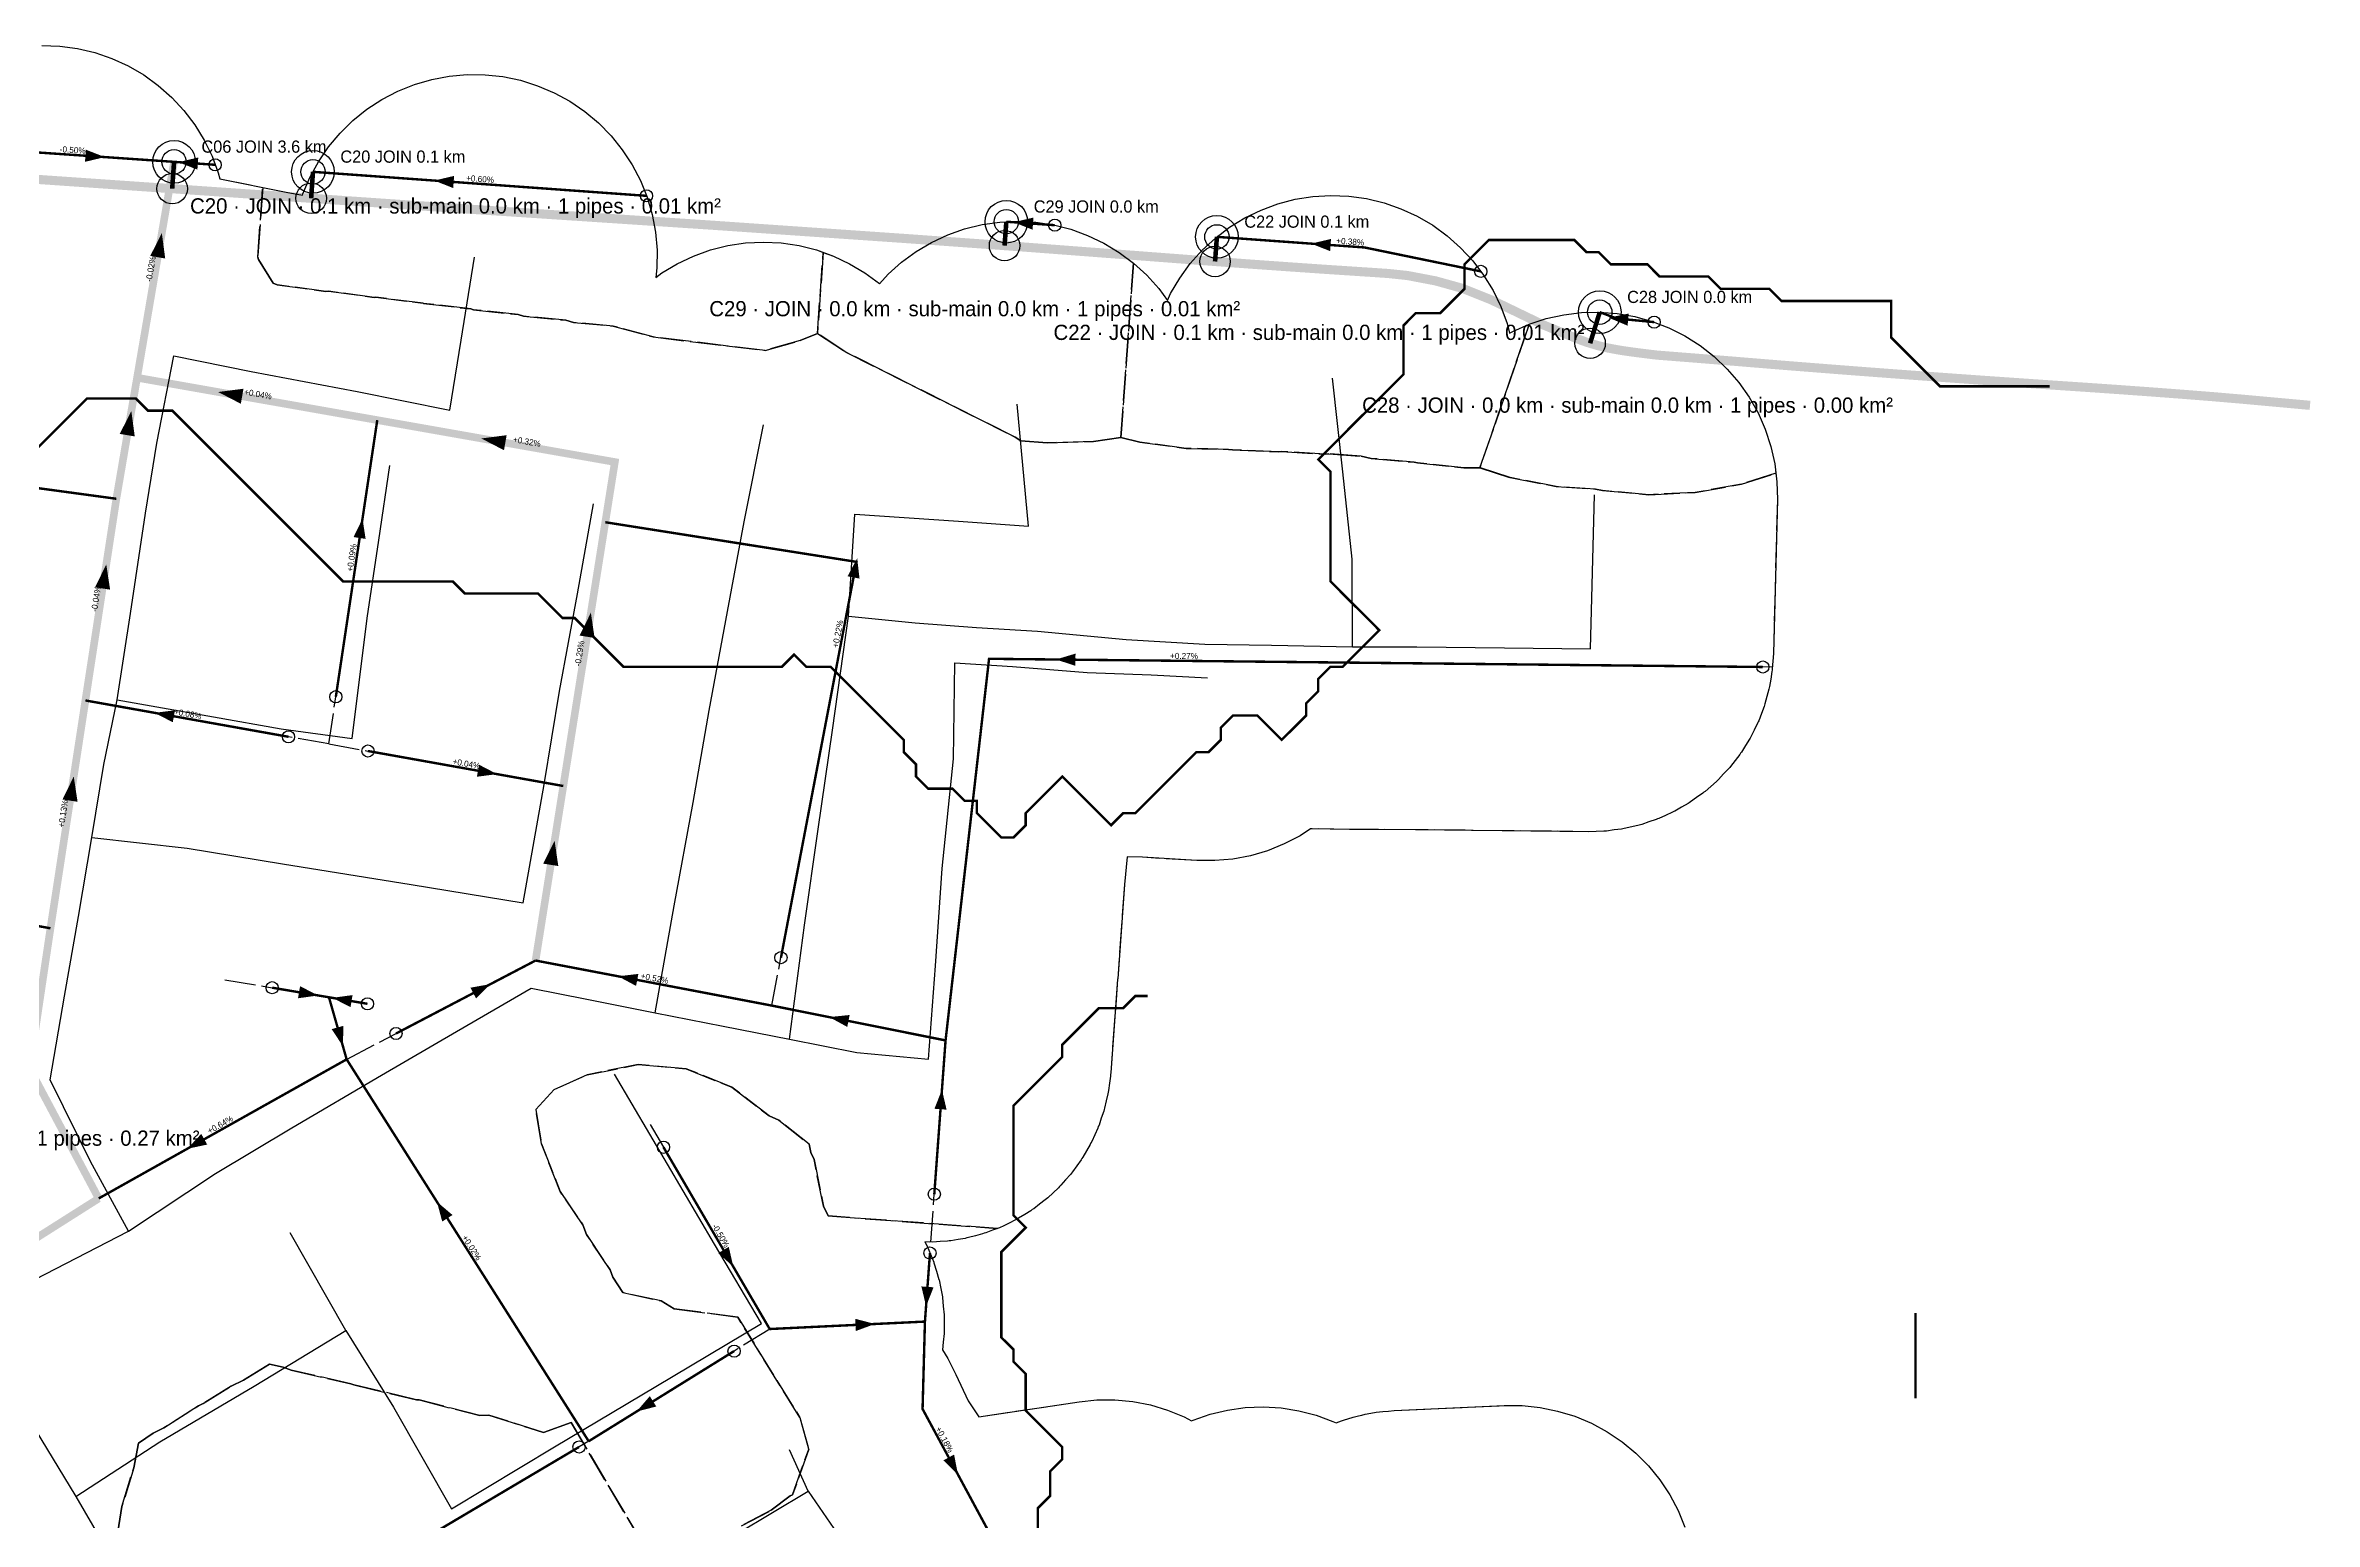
# Model space of a CAD drawing. Header units: metres. Extents: x 440276 to 476894, y 2561381 to 2578972.
# Drawn here: x 446341 to 447086, y 2567157 to 2567641 of the extents above; entities that cross this region are included whole.
import ezdxf
from ezdxf.enums import TextEntityAlignment as Align

# ---------------------------------------------------------------- set-up
doc = ezdxf.new("R2010")
doc.units = ezdxf.units.M
doc.header["$LTSCALE"] = 8
doc.linetypes.add('DASHDOT', pattern=[3.556, 2.54, -0.508, 0, -0.508])
doc.linetypes.add('DASHED', pattern=[1.524, 1.27, -0.254])
for name, color, linetype in [('A_ARROWS', 7, 'Continuous'), ('A_BRANCH', 7, 'Continuous'), ('A_BUILT_2006', 252, 'Continuous'), ('A_CATCH_LABEL', 7, 'Continuous'), ('A_CATCHMENTS', 7, 'Continuous'), ('A_ENVELOPE', 3, 'Continuous'), ('A_GRADIENT', 8, 'Continuous'), ('A_HEAD_GAP', 8, 'Continuous'), ('A_HEADS', 8, 'Continuous'), ('A_JOIN_LINK', 6, 'Continuous'), ('A_LATERAL', 7, 'Continuous'), ('A_MAIN_PIPE', 5, 'Continuous'), ('A_OUTLET_LABEL', 7, 'Continuous'), ('A_OUTLETS', 7, 'Continuous'), ('A_STREAMS', 5, 'Continuous'), ('A_SUBMAIN', 7, 'Continuous')]:
    doc.layers.add(name, color=color, linetype=linetype)

msp = doc.modelspace()

# ---------------------------------------------------------------- linework, layer by layer
at = {"layer": 'A_ARROWS', "color": 1}
for points in [[(446360.26, 2567604.53), (446353.74, 2567602.97), (446354.02, 2567606.96)], [(446384.4, 2567602.86), (446390.93, 2567604.4), (446390.64, 2567600.41)], [(446378.97, 2567579.56), (446380.08, 2567571.25), (446375.16, 2567572.09)], [(446397.46, 2567527.43), (446405.77, 2567528.5), (446404.9, 2567523.57)], [(446368.96, 2567521.16), (446370.08, 2567512.85), (446365.15, 2567513.69)], [(446483.85, 2567512.18), (446492.16, 2567513.26), (446491.29, 2567508.33)], [(446444.84, 2567485.85), (446445.87, 2567479.22), (446441.91, 2567479.82)], [(446360.73, 2567470.85), (446361.99, 2567462.57), (446357.05, 2567463.33)], [(446607.23, 2567472.85), (446608, 2567466.19), (446604.07, 2567466.94)], [(446519.81, 2567455), (446521.03, 2567446.71), (446516.09, 2567447.49)], [(446672.48, 2567439.64), (446678.9, 2567441.57), (446678.86, 2567437.57)], [(446376.61, 2567422.13), (446383.27, 2567422.97), (446382.56, 2567419.04)], [(446350.05, 2567401.23), (446351.31, 2567392.94), (446346.37, 2567393.7)], [(446489.05, 2567402.01), (446482.4, 2567401.17), (446483.1, 2567405.11)], [(446507.9, 2567380.15), (446509.12, 2567371.85), (446504.18, 2567372.64)], [(446430.32, 2567329.37), (446423.68, 2567328.46), (446424.34, 2567332.41)], [(446486.87, 2567333.11), (446482.13, 2567328.37), (446480.27, 2567331.92)], [(446528.74, 2567335.67), (446535.4, 2567336.44), (446534.65, 2567332.51)], [(446434.94, 2567328.59), (446441.58, 2567329.5), (446440.92, 2567325.55)], [(446438.41, 2567312.71), (446434.73, 2567318.32), (446438.58, 2567319.41)], [(446598.09, 2567322.27), (446604.76, 2567322.97), (446603.97, 2567319.05)], [(446635.05, 2567298.42), (446636.58, 2567291.89), (446632.59, 2567292.19)], [(446387.31, 2567279.05), (446391.91, 2567283.93), (446393.87, 2567280.44)], [(446469.28, 2567261.65), (446474.39, 2567257.32), (446471.01, 2567255.18)], [(446534.78, 2567192.79), (446539.16, 2567197.87), (446541.27, 2567194.47)]]:
    msp.add_solid(points, dxfattribs=at)
at = {"layer": 'A_ARROWS', "color": 2}
for points in [[(446468.38, 2567596.82), (446474.91, 2567598.36), (446474.62, 2567594.37)], [(446756.24, 2567576.13), (446762.77, 2567577.66), (446762.48, 2567573.67)], [(446566.58, 2567240.31), (446561.63, 2567244.83), (446565.08, 2567246.85)], [(446629.84, 2567227.35), (446628.31, 2567233.88), (446632.3, 2567233.59)], [(446613.08, 2567221.56), (446606.79, 2567219.25), (446606.59, 2567223.25)], [(446640.32, 2567172.11), (446635.52, 2567176.79), (446639.04, 2567178.69)]]:
    msp.add_solid(points, dxfattribs=at)
at = {"layer": 'A_ARROWS', "color": 3}
for points in [[(446658.56, 2567583.15), (446665.08, 2567584.68), (446664.8, 2567580.7)], [(446853.94, 2567551.81), (446860.5, 2567553.19), (446860.12, 2567549.2)]]:
    msp.add_solid(points, dxfattribs=at)
at = {"layer": 'A_BRANCH', "color": 1, "linetype": 'DASHED', "const_width": 0.8}
for points in [[(446436.09, 2567427.42), (446449.69, 2567518.21)], [(446582.2, 2567341.78), (446607.01, 2567471.68), (446524.54, 2567484.69)], [(446446.64, 2567409.6), (446510.76, 2567398.12)], [(446455.84, 2567316.88), (446501.65, 2567340.84)], [(446566.81, 2567212.65), (446519.09, 2567183.07)]]:
    msp.add_lwpolyline(points, dxfattribs=at)
at = {"layer": 'A_BRANCH', "color": 2, "const_width": 0.8}
msp.add_lwpolyline([(446515.92, 2567181.19), (446345.77, 2567080.46)], dxfattribs=at)
at = {"layer": 'A_BUILT_2006', "color": 252}
for points in [[(446477.25, 2567544.39), (446481.57, 2567571.67)], [(446473.47, 2567521.49), (446477.25, 2567544.39)], [(446377.36, 2567510.59), (446382.93, 2567539.26)], [(446382.93, 2567539.26), (446408.24, 2567534.12)], [(446408.24, 2567534.12), (446443.04, 2567527.61)], [(446443.04, 2567527.61), (446473.47, 2567521.49)], [(446766.63, 2567501.26), (446763.31, 2567531.95)], [(446663.48, 2567483.44), (446659.7, 2567523.49)], [(446570.13, 2567484.8), (446576.46, 2567516.63)], [(446373.58, 2567487.68), (446377.36, 2567510.59)], [(446450.19, 2567478.84), (446453.78, 2567503.34)], [(446769.74, 2567472.59), (446766.63, 2567501.26)], [(446515.46, 2567461.14), (446520.68, 2567490.7)], [(446848.54, 2567463.99), (446849.31, 2567493.67)], [(446368.67, 2567454.73), (446373.58, 2567487.68)], [(446564.69, 2567455.34), (446570.13, 2567484.8)], [(446604.36, 2567453.84), (446606.43, 2567487.34)], [(446606.43, 2567487.34), (446640.47, 2567485.01)], [(446640.47, 2567485.01), (446663.48, 2567483.44)], [(446446.42, 2567453.16), (446450.19, 2567478.84)], [(446769.82, 2567443.84), (446769.74, 2567472.59)], [(446509.53, 2567429.28), (446515.46, 2567461.14)], [(446848, 2567443.13), (446848.54, 2567463.99)], [(446364.33, 2567426.41), (446368.67, 2567454.73)], [(446441.47, 2567413.73), (446446.42, 2567453.16)], [(446558.61, 2567422.86), (446564.69, 2567455.34)], [(446599.12, 2567416.48), (446604.36, 2567453.84)], [(446604.36, 2567453.84), (446626.25, 2567451.64)], [(446626.25, 2567451.64), (446646.36, 2567450.17)], [(446646.36, 2567450.17), (446666.37, 2567448.94)], [(446666.37, 2567448.94), (446695.53, 2567446.23)], [(446695.53, 2567446.23), (446721.36, 2567444.72)], [(446721.36, 2567444.72), (446743.27, 2567444.29)], [(446743.27, 2567444.29), (446769.82, 2567443.84)], [(446638.89, 2567406.99), (446639.27, 2567438.5)], [(446639.27, 2567438.5), (446658.23, 2567437.36)], [(446658.23, 2567437.36), (446682.7, 2567435.41)], [(446769.82, 2567443.84), (446790.95, 2567443.76)], [(446790.95, 2567443.76), (446819.67, 2567443.44)], [(446819.67, 2567443.44), (446848, 2567443.13)], [(446504.44, 2567398.57), (446509.53, 2567429.28)], [(446682.7, 2567435.41), (446703.72, 2567434.65)], [(446703.72, 2567434.65), (446722.25, 2567433.57)], [(446359.98, 2567405.13), (446364.33, 2567426.41)], [(446364.33, 2567426.41), (446395.98, 2567420.79)], [(446553.41, 2567392.69), (446558.61, 2567422.86)], [(446395.98, 2567420.79), (446418.16, 2567416.86)], [(446418.16, 2567416.86), (446441.47, 2567413.73)], [(446594.46, 2567383.91), (446599.12, 2567416.48)], [(446635.16, 2567370.99), (446638.89, 2567406.99)], [(446356.04, 2567381.22), (446359.98, 2567405.13)], [(446497.61, 2567359.83), (446504.44, 2567398.57)], [(446547.12, 2567358.83), (446553.41, 2567392.69)], [(446351.57, 2567355.29), (446356.04, 2567381.22)], [(446356.04, 2567381.22), (446387.26, 2567377.7)], [(446387.26, 2567377.7), (446418.59, 2567372.63)], [(446589.93, 2567352.48), (446594.46, 2567383.91)], [(446418.59, 2567372.63), (446460.84, 2567365.79)], [(446632.89, 2567339.1), (446635.16, 2567370.99)], [(446460.84, 2567365.79), (446497.61, 2567359.83)], [(446347.06, 2567329.19), (446351.57, 2567355.29)], [(446540.93, 2567323.69), (446547.12, 2567358.83)], [(446584.99, 2567315.07), (446589.93, 2567352.48)], [(446630.63, 2567308.44), (446632.89, 2567339.1)], [(446342.32, 2567301.7), (446347.06, 2567329.19)], [(446475.67, 2567317.52), (446500.19, 2567331.74)], [(446500.19, 2567331.74), (446518.47, 2567328.13)], [(446518.47, 2567328.13), (446540.93, 2567323.69)], [(446451.08, 2567303.25), (446475.67, 2567317.52)], [(446540.93, 2567323.69), (446563.29, 2567319.27)], [(446563.29, 2567319.27), (446584.99, 2567315.07)], [(446584.99, 2567315.07), (446607.07, 2567310.62)], [(446607.07, 2567310.62), (446630.63, 2567308.44)], [(446421.69, 2567285.92), (446451.08, 2567303.25)], [(446545.01, 2567273.98), (446527.57, 2567303.55)], [(446355.51, 2567274.91), (446342.32, 2567301.7)], [(446396.62, 2567270.95), (446421.69, 2567285.92)], [(446367.98, 2567252.03), (446355.51, 2567274.91)], [(446560.42, 2567247.72), (446545.01, 2567273.98)], [(446367.98, 2567252.03), (446396.62, 2567270.95)], [(446337.26, 2567236.1), (446367.98, 2567252.03)], [(446439.42, 2567219.43), (446421.05, 2567251.44)], [(446575.83, 2567221.72), (446560.42, 2567247.72)], [(446541.11, 2567201.01), (446575.83, 2567221.72)], [(446409.33, 2567201.1), (446439.42, 2567219.43)], [(446439.42, 2567219.43), (446455.05, 2567194.24)], [(446378.34, 2567182.86), (446409.33, 2567201.1)], [(446507.86, 2567181.18), (446541.11, 2567201.01)], [(446455.05, 2567194.24), (446474.07, 2567160.88)], [(446335.58, 2567190.04), (446350.7, 2567164.88)], [(446350.7, 2567164.88), (446378.34, 2567182.86)], [(446474.07, 2567160.88), (446507.86, 2567181.18)], [(446591.16, 2567166.64), (446584.99, 2567180.28)], [(446350.7, 2567164.88), (446366.38, 2567138.05)], [(446567.68, 2567152.66), (446591.16, 2567166.64)], [(446591.16, 2567166.64), (446600.81, 2567152.64)]]:
    msp.add_lwpolyline(points, dxfattribs=at)
at = {"layer": 'A_CATCHMENTS', "color": 1, "linetype": 'DASHED'}
for points in [[(446339.56, 2567641.19), (446345.45, 2567640.97), (446351.28, 2567640.18), (446357.01, 2567638.82), (446362.58, 2567636.9), (446367.93, 2567634.45), (446373.02, 2567631.49), (446377.79, 2567628.04), (446382.2, 2567624.14), (446386.21, 2567619.82), (446389.77, 2567615.13), (446392.86, 2567610.12), (446395.44, 2567604.83), (446397.49, 2567599.31), (446397.99, 2567597.42), (446412.09, 2567594.56), (446410.44, 2567571.66), (446410.67, 2567570.87), (446415.5, 2567563.12), (446416.88, 2567562.62), (446432.75, 2567560.44), (446433.63, 2567560.5), (446448.67, 2567558.5), (446449.2, 2567558.54), (446464.78, 2567556.54), (446464.84, 2567556.52), (446480.37, 2567554.69), (446481.26, 2567554.41), (446495.96, 2567552.83), (446497.68, 2567552.31), (446511.54, 2567550.96), (446514.11, 2567550.23), (446527.13, 2567549.08), (446540.26, 2567545.49), (446576.99, 2567541.07), (446588.55, 2567544.32), (446594.18, 2567546.61), (446603.54, 2567540.49), (446659.09, 2567512.6), (446660.93, 2567511.4), (446669.63, 2567510.74), (446684.84, 2567511.21), (446693.82, 2567512.45), (446700.04, 2567510.94), (446715.22, 2567508.93), (446729.07, 2567508.61), (446730.42, 2567508.41), (446745.62, 2567507.8), (446746.57, 2567507.87), (446760.82, 2567507.06), (446762.04, 2567507.13), (446772.64, 2567506.35), (446776, 2567505.66), (446790.1, 2567504.39), (446791.19, 2567504.15), (446806.38, 2567502.52), (446811.67, 2567502.58), (446821.55, 2567499.35), (446836.72, 2567496.4), (446849.59, 2567495.59), (446851.91, 2567495.07), (446867.1, 2567493.73), (446882.31, 2567494.44), (446897.54, 2567497.2), (446908.82, 2567500.75), (446909.16, 2567497.99), (446909.29, 2567492.11), (446908.52, 2567462.43), (446907.97, 2567441.56), (446907.79, 2567439.07), (446907.64, 2567436.58), (446907.57, 2567436.14), (446907.53, 2567435.69), (446907.1, 2567433.23), (446906.71, 2567430.77), (446906.59, 2567430.33), (446906.52, 2567429.89), (446905.85, 2567427.49), (446905.21, 2567425.07), (446905.06, 2567424.65), (446904.94, 2567424.22), (446904.04, 2567421.89), (446903.17, 2567419.55), (446902.97, 2567419.15), (446902.81, 2567418.73), (446901.68, 2567416.5), (446900.59, 2567414.26), (446900.36, 2567413.87), (446900.16, 2567413.47), (446898.82, 2567411.37), (446897.51, 2567409.24), (446897.24, 2567408.88), (446897, 2567408.5), (446895.46, 2567406.54), (446893.95, 2567404.55), (446893.64, 2567404.22), (446893.37, 2567403.87), (446891.64, 2567402.06), (446889.95, 2567400.23), (446889.61, 2567399.93), (446889.3, 2567399.61), (446887.41, 2567397.98), (446885.54, 2567396.33), (446885.18, 2567396.06), (446884.84, 2567395.77), (446882.79, 2567394.34), (446880.77, 2567392.87), (446880.38, 2567392.65), (446880.02, 2567392.39), (446877.84, 2567391.16), (446875.69, 2567389.9), (446875.28, 2567389.71), (446874.89, 2567389.49), (446872.61, 2567388.48), (446870.34, 2567387.44), (446869.91, 2567387.3), (446869.5, 2567387.12), (446867.13, 2567386.34), (446864.77, 2567385.52), (446864.34, 2567385.42), (446863.91, 2567385.28), (446861.47, 2567384.73), (446859.04, 2567384.15), (446858.6, 2567384.09), (446858.16, 2567384), (446855.68, 2567383.69), (446853.21, 2567383.35), (446852.76, 2567383.34), (446852.32, 2567383.28), (446849.82, 2567383.23), (446847.33, 2567383.13), (446819, 2567383.45), (446819, 2567383.45), (446819, 2567383.45), (446790.51, 2567383.76), (446769.6, 2567383.84), (446769.2, 2567383.86), (446768.8, 2567383.85), (446756.05, 2567384.07), (446752.63, 2567381.82), (446747.41, 2567379.1), (446741.95, 2567376.89), (446736.3, 2567375.24), (446730.52, 2567374.14), (446724.65, 2567373.62), (446718.76, 2567373.67), (446700.88, 2567374.71), (446695.88, 2567374.89), (446694.94, 2567365.77), (446692.74, 2567334.85), (446692.73, 2567334.77), (446692.73, 2567334.69), (446690.47, 2567304.03), (446690.4, 2567303.47), (446690.38, 2567302.91), (446690.04, 2567300.55), (446689.75, 2567298.18), (446689.63, 2567297.63), (446689.55, 2567297.08), (446688.98, 2567294.76), (446688.46, 2567292.44), (446688.28, 2567291.9), (446688.15, 2567291.36), (446687.36, 2567289.11), (446686.61, 2567286.85), (446686.38, 2567286.33), (446686.2, 2567285.8), (446685.19, 2567283.64), (446684.23, 2567281.46), (446683.95, 2567280.97), (446683.71, 2567280.46), (446682.5, 2567278.41), (446681.32, 2567276.34), (446681, 2567275.88), (446680.71, 2567275.4), (446679.31, 2567273.47), (446677.93, 2567271.52), (446677.57, 2567271.1), (446677.23, 2567270.65), (446675.64, 2567268.87), (446674.09, 2567267.07), (446673.68, 2567266.68), (446673.31, 2567266.26), (446671.55, 2567264.65), (446669.82, 2567263.01), (446669.38, 2567262.66), (446668.97, 2567262.28), (446667.06, 2567260.85), (446665.18, 2567259.38), (446664.71, 2567259.08), (446664.26, 2567258.74), (446662.22, 2567257.51), (446660.21, 2567256.23), (446659.71, 2567255.98), (446659.23, 2567255.69), (446657.08, 2567254.66), (446654.95, 2567253.59), (446654.42, 2567253.38), (446653.92, 2567253.14), (446653.31, 2567252.92), (446597.65, 2567257), (446596.15, 2567260.22), (446593.06, 2567275.5), (446592.06, 2567277.84), (446591.52, 2567280.52), (446581.55, 2567288.46), (446578.37, 2567289.85), (446566.06, 2567299.27), (446551.13, 2567305.31), (446535.32, 2567306.68), (446518.62, 2567303.37), (446507.8, 2567298.46), (446501.74, 2567291.95), (446503.63, 2567280.64), (446509.74, 2567264.99), (446517.17, 2567254.09), (446518.36, 2567250.94), (446526.11, 2567239.3), (446526.99, 2567236.88), (446530.27, 2567231.84), (446542.89, 2567229.1), (446547.17, 2567226.58), (446568.01, 2567223.77), (446588.41, 2567190.86), (446591.33, 2567180.48), (446586.02, 2567165.49), (446585.27, 2567165.11), (446579.04, 2567160.44), (446569.3, 2567155.35)], [(446543.06, 2567138.96), (446513.33, 2567189.18), (446504.27, 2567185.94), (446486.34, 2567191.59), (446483.31, 2567191.48), (446463.46, 2567196.61), (446462.57, 2567196.66), (446441.99, 2567201.56), (446441.05, 2567201.93), (446421.45, 2567206.4), (446418.77, 2567207.33), (446414.27, 2567208.33), (446405.74, 2567203.08), (446401.71, 2567201.14), (446392.57, 2567195.48), (446391.03, 2567194.73), (446379.64, 2567187.46), (446376.1, 2567185.67), (446371.28, 2567182.48), (446369.74, 2567174.32), (446365.88, 2567161.65), (446364.52, 2567153.29)]]:
    msp.add_lwpolyline(points, dxfattribs=at)
at = {"layer": 'A_CATCHMENTS', "color": 2, "linetype": 'DASHED'}
for points in [[(446576.99, 2567541.07), (446540.26, 2567545.49), (446527.13, 2567549.08), (446514.11, 2567550.23), (446511.54, 2567550.96), (446497.68, 2567552.31), (446495.96, 2567552.83), (446481.26, 2567554.41), (446480.37, 2567554.69), (446464.84, 2567556.52), (446464.78, 2567556.54), (446449.2, 2567558.54), (446448.67, 2567558.5), (446433.63, 2567560.5), (446432.75, 2567560.44), (446416.88, 2567562.62), (446415.5, 2567563.12), (446410.67, 2567570.87), (446410.44, 2567571.66), (446412.09, 2567594.56), (446419.73, 2567593.01), (446425.14, 2567592), (446425.27, 2567592.44), (446427.58, 2567597.85), (446430.41, 2567603.02), (446433.73, 2567607.88), (446437.51, 2567612.4), (446441.71, 2567616.52), (446446.3, 2567620.21), (446451.22, 2567623.44), (446456.44, 2567626.16), (446461.91, 2567628.36), (446467.56, 2567630.01), (446473.34, 2567631.11), (446479.21, 2567631.63), (446485.1, 2567631.57), (446490.95, 2567630.94), (446496.71, 2567629.73), (446502.33, 2567627.97), (446507.75, 2567625.66), (446512.91, 2567622.83), (446517.78, 2567619.51), (446522.29, 2567615.73), (446526.42, 2567611.53), (446530.11, 2567606.94), (446533.33, 2567602.02), (446536.05, 2567596.8), (446538.25, 2567591.33), (446539.91, 2567585.68), (446541, 2567579.9), (446541.52, 2567574.03), (446541.46, 2567568.14), (446541.13, 2567565.03), (446543.11, 2567566.51), (446548.16, 2567569.54), (446553.48, 2567572.05), (446559.03, 2567574.04), (446564.74, 2567575.47), (446570.56, 2567576.34), (446576.44, 2567576.63), (446582.32, 2567576.34), (446588.15, 2567575.48), (446593.86, 2567574.05), (446596.1, 2567573.25), (446594.18, 2567546.61), (446588.55, 2567544.32), (446576.99, 2567541.07)], [(446811.67, 2567502.58), (446806.38, 2567502.52), (446791.19, 2567504.15), (446790.1, 2567504.39), (446776, 2567505.66), (446772.64, 2567506.35), (446762.04, 2567507.13), (446760.82, 2567507.06), (446746.57, 2567507.87), (446745.62, 2567507.8), (446730.42, 2567508.41), (446729.07, 2567508.61), (446715.22, 2567508.93), (446700.04, 2567510.94), (446693.82, 2567512.45), (446697.94, 2567569.73), (446697.95, 2567569.72), (446702.29, 2567565.75), (446706.23, 2567561.37), (446709.09, 2567557.48), (446710.12, 2567559.73), (446713.1, 2567564.8), (446716.56, 2567569.57), (446720.48, 2567573.97), (446724.8, 2567577.96), (446729.5, 2567581.52), (446734.52, 2567584.59), (446739.82, 2567587.16), (446745.34, 2567589.2), (446751.04, 2567590.68), (446756.85, 2567591.6), (446762.73, 2567591.95), (446768.62, 2567591.71), (446774.45, 2567590.91), (446780.17, 2567589.53), (446785.74, 2567587.6), (446791.08, 2567585.13), (446796.16, 2567582.15), (446800.92, 2567578.69), (446805.33, 2567574.78), (446809.32, 2567570.45), (446812.87, 2567565.76), (446815.95, 2567560.74), (446818.52, 2567555.44), (446820.55, 2567549.91), (446821.39, 2567546.72), (446822.42, 2567547.3), (446827.81, 2567549.68), (446827.81, 2567549.68), (446811.67, 2567502.58)]]:
    msp.add_lwpolyline(points, close=True, dxfattribs=at)
at = {"layer": 'A_CATCHMENTS', "color": 3, "linetype": 'DASHED'}
for points in [[(446693.82, 2567512.45), (446684.84, 2567511.21), (446669.63, 2567510.74), (446660.93, 2567511.4), (446659.09, 2567512.6), (446603.54, 2567540.49), (446594.18, 2567546.61), (446596.1, 2567573.25), (446599.41, 2567572.06), (446604.73, 2567569.55), (446609.78, 2567566.52), (446614.51, 2567563.02), (446614.58, 2567562.95), (446617.44, 2567566.08), (446621.82, 2567570.02), (446626.56, 2567573.51), (446631.63, 2567576.52), (446636.96, 2567579.01), (446642.51, 2567580.97), (446648.23, 2567582.38), (446654.06, 2567583.22), (446659.94, 2567583.49), (446665.82, 2567583.18), (446671.64, 2567582.29), (446677.34, 2567580.84), (446682.88, 2567578.83), (446688.19, 2567576.29), (446693.23, 2567573.24), (446697.94, 2567569.73), (446693.82, 2567512.45)], [(446821.55, 2567499.35), (446811.67, 2567502.58), (446827.81, 2567549.68), (446833.4, 2567551.52), (446839.15, 2567552.8), (446844.99, 2567553.51), (446850.88, 2567553.65), (446856.75, 2567553.21), (446862.55, 2567552.19), (446868.22, 2567550.61), (446873.71, 2567548.49), (446878.97, 2567545.83), (446883.94, 2567542.67), (446888.57, 2567539.04), (446892.83, 2567534.98), (446896.67, 2567530.51), (446900.05, 2567525.69), (446902.95, 2567520.56), (446905.33, 2567515.18), (446907.16, 2567509.58), (446908.45, 2567503.84), (446908.82, 2567500.75), (446897.54, 2567497.2), (446882.31, 2567494.44), (446867.1, 2567493.73), (446851.91, 2567495.07), (446849.59, 2567495.59), (446836.72, 2567496.4), (446821.55, 2567499.35)]]:
    msp.add_lwpolyline(points, close=True, dxfattribs=at)
at = {"layer": 'A_CATCHMENTS', "color": 2, "linetype": 'DASHED'}
for points in [[(446569.3, 2567155.35), (446579.04, 2567160.44), (446585.27, 2567165.11), (446586.02, 2567165.49), (446591.33, 2567180.48), (446588.41, 2567190.86), (446568.01, 2567223.77), (446547.17, 2567226.58), (446542.89, 2567229.1), (446530.27, 2567231.84), (446526.99, 2567236.88), (446526.11, 2567239.3), (446518.36, 2567250.94), (446517.17, 2567254.09), (446509.74, 2567264.99), (446503.63, 2567280.64), (446501.74, 2567291.95), (446507.8, 2567298.46), (446518.62, 2567303.37), (446535.32, 2567306.68), (446551.13, 2567305.31), (446566.06, 2567299.27), (446578.37, 2567289.85), (446581.55, 2567288.46), (446591.52, 2567280.52), (446592.06, 2567277.84), (446593.06, 2567275.5), (446596.15, 2567260.22), (446597.65, 2567257), (446653.31, 2567252.92), (446651.68, 2567252.32), (446649.45, 2567251.47), (446648.91, 2567251.32), (446648.38, 2567251.12), (446646.08, 2567250.53), (446643.78, 2567249.9), (446643.23, 2567249.8), (446642.68, 2567249.66), (446640.33, 2567249.3), (446637.98, 2567248.89), (446637.42, 2567248.85), (446636.86, 2567248.76), (446634.48, 2567248.63), (446632.11, 2567248.46), (446631.54, 2567248.47), (446630.98, 2567248.44), (446629.46, 2567248.5), (446630.12, 2567247.27), (446630.16, 2567247.18), (446630.2, 2567247.1), (446631.28, 2567244.46), (446632.36, 2567241.82), (446632.39, 2567241.74), (446632.42, 2567241.65), (446633.24, 2567238.92), (446634.06, 2567236.19), (446634.08, 2567236.1), (446634.11, 2567236.01), (446634.65, 2567233.21), (446635.2, 2567230.41), (446635.21, 2567230.32), (446635.22, 2567230.23), (446635.49, 2567227.39), (446635.76, 2567224.55), (446635.76, 2567224.46), (446635.77, 2567224.36), (446635.76, 2567221.51), (446635.75, 2567218.66), (446635.74, 2567218.57), (446635.74, 2567218.48), (446635.45, 2567215.64), (446635.19, 2567213.02), (446636.97, 2567210.25), (446639.66, 2567205.01), (446643.61, 2567196.28), (446647.21, 2567191.06), (446680.1, 2567196.05), (446685.95, 2567196.65), (446691.84, 2567196.67), (446697.7, 2567196.11), (446703.48, 2567194.98), (446709.12, 2567193.29), (446714.57, 2567191.06), (446716.99, 2567189.78), (446717.49, 2567190.01), (446723.05, 2567191.94), (446728.78, 2567193.32), (446734.61, 2567194.13), (446740.49, 2567194.36), (446746.37, 2567194.02), (446752.18, 2567193.1), (446757.88, 2567191.62), (446763.41, 2567189.58), (446764.48, 2567189.07), (446764.48, 2567189.07), (446766.19, 2567189.77), (446767.24, 2567190.08), (446768.27, 2567190.46), (446770.06, 2567190.93), (446771.83, 2567191.46), (446772.91, 2567191.67), (446773.97, 2567191.94), (446775.8, 2567192.23), (446777.61, 2567192.59), (446778.71, 2567192.69), (446779.79, 2567192.86), (446781.63, 2567192.97), (446783.47, 2567193.14), (446819.65, 2567194.78), (446825.54, 2567194.76), (446831.4, 2567194.16), (446837.17, 2567192.99), (446842.8, 2567191.26), (446848.23, 2567188.98), (446853.41, 2567186.19), (446858.3, 2567182.9), (446862.83, 2567179.15), (446866.98, 2567174.97), (446870.7, 2567170.4), (446873.95, 2567165.49), (446876.71, 2567160.29), (446878.94, 2567154.84)], [(446364.52, 2567153.29), (446365.88, 2567161.65), (446369.74, 2567174.32), (446371.28, 2567182.48), (446376.1, 2567185.67), (446379.64, 2567187.46), (446391.03, 2567194.73), (446392.57, 2567195.48), (446401.71, 2567201.14), (446405.74, 2567203.08), (446414.27, 2567208.33), (446418.77, 2567207.33), (446421.45, 2567206.4), (446441.05, 2567201.93), (446441.99, 2567201.56), (446462.57, 2567196.66), (446463.46, 2567196.61), (446483.31, 2567191.48), (446486.34, 2567191.59), (446504.27, 2567185.94), (446513.33, 2567189.18), (446543.06, 2567138.96)]]:
    msp.add_lwpolyline(points, dxfattribs=at)
at = {"layer": 'A_ENVELOPE', "color": 3}
msp.add_lwpolyline([(446339.56, 2567641.19), (446345.45, 2567640.97), (446351.28, 2567640.18), (446357.01, 2567638.82), (446362.58, 2567636.9), (446367.93, 2567634.45), (446373.02, 2567631.49), (446377.79, 2567628.04), (446382.2, 2567624.14), (446386.21, 2567619.82), (446389.77, 2567615.13), (446392.86, 2567610.12), (446395.44, 2567604.83), (446397.49, 2567599.31), (446397.99, 2567597.42), (446419.73, 2567593.01), (446425.14, 2567592), (446425.27, 2567592.44), (446427.58, 2567597.85), (446430.41, 2567603.02), (446433.73, 2567607.88), (446437.51, 2567612.4), (446441.71, 2567616.52), (446446.3, 2567620.21), (446451.22, 2567623.44), (446456.44, 2567626.16), (446461.91, 2567628.36), (446467.56, 2567630.01), (446473.34, 2567631.11), (446479.21, 2567631.63), (446485.1, 2567631.57), (446490.95, 2567630.94), (446496.71, 2567629.73), (446502.33, 2567627.97), (446507.75, 2567625.66), (446512.91, 2567622.83), (446517.78, 2567619.51), (446522.29, 2567615.73), (446526.42, 2567611.53), (446530.11, 2567606.94), (446533.33, 2567602.02), (446536.05, 2567596.8), (446538.25, 2567591.33), (446539.91, 2567585.68), (446541, 2567579.9), (446541.52, 2567574.03), (446541.46, 2567568.14), (446541.13, 2567565.03), (446543.11, 2567566.51), (446548.16, 2567569.54), (446553.48, 2567572.05), (446559.03, 2567574.04), (446564.74, 2567575.47), (446570.56, 2567576.34), (446576.44, 2567576.63), (446582.32, 2567576.34), (446588.15, 2567575.48), (446593.86, 2567574.05), (446599.41, 2567572.06), (446604.73, 2567569.55), (446609.78, 2567566.52), (446614.51, 2567563.02), (446614.58, 2567562.95), (446617.44, 2567566.08), (446621.82, 2567570.02), (446626.56, 2567573.51), (446631.63, 2567576.52), (446636.96, 2567579.01), (446642.51, 2567580.97), (446648.23, 2567582.38), (446654.06, 2567583.22), (446659.94, 2567583.49), (446665.82, 2567583.18), (446671.64, 2567582.29), (446677.34, 2567580.84), (446682.88, 2567578.83), (446688.19, 2567576.29), (446693.23, 2567573.24), (446697.95, 2567569.72), (446702.29, 2567565.75), (446706.23, 2567561.37), (446709.09, 2567557.48), (446710.12, 2567559.73), (446713.1, 2567564.8), (446716.56, 2567569.57), (446720.48, 2567573.97), (446724.8, 2567577.96), (446729.5, 2567581.52), (446734.52, 2567584.59), (446739.82, 2567587.16), (446745.34, 2567589.2), (446751.04, 2567590.68), (446756.85, 2567591.6), (446762.73, 2567591.95), (446768.62, 2567591.71), (446774.45, 2567590.91), (446780.17, 2567589.53), (446785.74, 2567587.6), (446791.08, 2567585.13), (446796.16, 2567582.15), (446800.92, 2567578.69), (446805.33, 2567574.78), (446809.32, 2567570.45), (446812.87, 2567565.76), (446815.95, 2567560.74), (446818.52, 2567555.44), (446820.55, 2567549.91), (446821.39, 2567546.72), (446822.42, 2567547.3), (446827.81, 2567549.68), (446833.4, 2567551.52), (446839.15, 2567552.8), (446844.99, 2567553.51), (446850.88, 2567553.65), (446856.75, 2567553.21), (446862.55, 2567552.19), (446868.22, 2567550.61), (446873.71, 2567548.49), (446878.97, 2567545.83), (446883.94, 2567542.67), (446888.57, 2567539.04), (446892.83, 2567534.98), (446896.67, 2567530.51), (446900.05, 2567525.69), (446902.95, 2567520.56), (446905.33, 2567515.18), (446907.16, 2567509.58), (446908.45, 2567503.84), (446909.16, 2567497.99), (446909.29, 2567492.11), (446908.52, 2567462.43), (446907.97, 2567441.56), (446907.79, 2567439.07), (446907.64, 2567436.58), (446907.57, 2567436.14), (446907.53, 2567435.69), (446907.1, 2567433.23), (446906.71, 2567430.77), (446906.59, 2567430.33), (446906.52, 2567429.89), (446905.85, 2567427.49), (446905.21, 2567425.07), (446905.06, 2567424.65), (446904.94, 2567424.22), (446904.04, 2567421.89), (446903.17, 2567419.55), (446902.97, 2567419.15), (446902.81, 2567418.73), (446901.68, 2567416.5), (446900.59, 2567414.26), (446900.36, 2567413.87), (446900.16, 2567413.47), (446898.82, 2567411.37), (446897.51, 2567409.24), (446897.24, 2567408.88), (446897, 2567408.5), (446895.46, 2567406.54), (446893.95, 2567404.55), (446893.64, 2567404.22), (446893.37, 2567403.87), (446891.64, 2567402.06), (446889.95, 2567400.23), (446889.61, 2567399.93), (446889.3, 2567399.61), (446887.41, 2567397.98), (446885.54, 2567396.33), (446885.18, 2567396.06), (446884.84, 2567395.77), (446882.79, 2567394.34), (446880.77, 2567392.87), (446880.38, 2567392.65), (446880.02, 2567392.39), (446877.84, 2567391.16), (446875.69, 2567389.9), (446875.28, 2567389.71), (446874.89, 2567389.49), (446872.61, 2567388.48), (446870.34, 2567387.44), (446869.91, 2567387.3), (446869.5, 2567387.12), (446867.13, 2567386.34), (446864.77, 2567385.52), (446864.34, 2567385.42), (446863.91, 2567385.28), (446861.47, 2567384.73), (446859.04, 2567384.15), (446858.6, 2567384.09), (446858.16, 2567384), (446855.68, 2567383.69), (446853.21, 2567383.35), (446852.76, 2567383.34), (446852.32, 2567383.28), (446849.82, 2567383.23), (446847.33, 2567383.13), (446819, 2567383.45), (446819, 2567383.45), (446819, 2567383.45), (446790.51, 2567383.76), (446769.6, 2567383.84), (446769.2, 2567383.86), (446768.8, 2567383.85), (446756.05, 2567384.07), (446752.63, 2567381.82), (446747.41, 2567379.1), (446741.95, 2567376.89), (446736.3, 2567375.24), (446730.52, 2567374.14), (446724.65, 2567373.62), (446718.76, 2567373.67), (446700.88, 2567374.71), (446695.88, 2567374.89), (446694.94, 2567365.77), (446692.74, 2567334.85), (446692.73, 2567334.77), (446692.73, 2567334.69), (446690.47, 2567304.03), (446690.4, 2567303.47), (446690.38, 2567302.91), (446690.04, 2567300.55), (446689.75, 2567298.18), (446689.63, 2567297.63), (446689.55, 2567297.08), (446688.98, 2567294.76), (446688.46, 2567292.44), (446688.28, 2567291.9), (446688.15, 2567291.36), (446687.36, 2567289.11), (446686.61, 2567286.85), (446686.38, 2567286.33), (446686.2, 2567285.8), (446685.19, 2567283.64), (446684.23, 2567281.46), (446683.95, 2567280.97), (446683.71, 2567280.46), (446682.5, 2567278.41), (446681.32, 2567276.34), (446681, 2567275.88), (446680.71, 2567275.4), (446679.31, 2567273.47), (446677.93, 2567271.52), (446677.57, 2567271.1), (446677.23, 2567270.65), (446675.64, 2567268.87), (446674.09, 2567267.07), (446673.68, 2567266.68), (446673.31, 2567266.26), (446671.55, 2567264.65), (446669.82, 2567263.01), (446669.38, 2567262.66), (446668.97, 2567262.28), (446667.06, 2567260.85), (446665.18, 2567259.38), (446664.71, 2567259.08), (446664.26, 2567258.74), (446662.22, 2567257.51), (446660.21, 2567256.23), (446659.71, 2567255.98), (446659.23, 2567255.69), (446657.08, 2567254.66), (446654.95, 2567253.59), (446654.42, 2567253.38), (446653.92, 2567253.14), (446651.68, 2567252.32), (446649.45, 2567251.47), (446648.91, 2567251.32), (446648.38, 2567251.12), (446646.08, 2567250.53), (446643.78, 2567249.9), (446643.23, 2567249.8), (446642.68, 2567249.66), (446640.33, 2567249.3), (446637.98, 2567248.89), (446637.42, 2567248.85), (446636.86, 2567248.76), (446634.48, 2567248.63), (446632.11, 2567248.46), (446631.54, 2567248.47), (446630.98, 2567248.44), (446629.46, 2567248.5), (446630.12, 2567247.27), (446630.16, 2567247.18), (446630.2, 2567247.1), (446631.28, 2567244.46), (446632.36, 2567241.82), (446632.39, 2567241.74), (446632.42, 2567241.65), (446633.24, 2567238.92), (446634.06, 2567236.19), (446634.08, 2567236.1), (446634.11, 2567236.01), (446634.65, 2567233.21), (446635.2, 2567230.41), (446635.21, 2567230.32), (446635.22, 2567230.23), (446635.49, 2567227.39), (446635.76, 2567224.55), (446635.76, 2567224.46), (446635.77, 2567224.36), (446635.76, 2567221.51), (446635.75, 2567218.66), (446635.74, 2567218.57), (446635.74, 2567218.48), (446635.45, 2567215.64), (446635.19, 2567213.02), (446636.97, 2567210.25), (446639.66, 2567205.01), (446643.61, 2567196.28), (446647.21, 2567191.06), (446680.1, 2567196.05), (446685.95, 2567196.65), (446691.84, 2567196.67), (446697.7, 2567196.11), (446703.48, 2567194.98), (446709.12, 2567193.29), (446714.57, 2567191.06), (446716.99, 2567189.78), (446717.49, 2567190.01), (446723.05, 2567191.94), (446728.78, 2567193.32), (446734.61, 2567194.13), (446740.49, 2567194.36), (446746.37, 2567194.02), (446752.18, 2567193.1), (446757.88, 2567191.62), (446763.41, 2567189.58), (446764.48, 2567189.07), (446764.48, 2567189.07), (446766.19, 2567189.77), (446767.24, 2567190.08), (446768.27, 2567190.46), (446770.06, 2567190.93), (446771.83, 2567191.46), (446772.91, 2567191.67), (446773.97, 2567191.94), (446775.8, 2567192.23), (446777.61, 2567192.59), (446778.71, 2567192.69), (446779.79, 2567192.86), (446781.63, 2567192.97), (446783.47, 2567193.14), (446819.65, 2567194.78), (446825.54, 2567194.76), (446831.4, 2567194.16), (446837.17, 2567192.99), (446842.8, 2567191.26), (446848.23, 2567188.98), (446853.41, 2567186.19), (446858.3, 2567182.9), (446862.83, 2567179.15), (446866.98, 2567174.97), (446870.7, 2567170.4), (446873.95, 2567165.49), (446876.71, 2567160.29), (446878.94, 2567154.84)], dxfattribs=at)
at = {"layer": 'A_HEAD_GAP', "color": 8, "linetype": 'DASHED'}
for points in [[(446907.67, 2567437.15), (446904.51, 2567437.18)], [(446433.76, 2567411.91), (446436.09, 2567427.42)], [(446433.76, 2567411.91), (446420.55, 2567414.27)], [(446433.76, 2567411.91), (446446.64, 2567409.6)], [(446579.2, 2567326.05), (446582.2, 2567341.78)], [(446399.68, 2567334.54), (446415.2, 2567331.92)], [(446439.64, 2567308.41), (446455.84, 2567316.88)], [(446539.27, 2567287.05), (446543.65, 2567279.56)], [(446631.39, 2567248.46), (446632.54, 2567264.15)], [(446578.51, 2567219.9), (446566.81, 2567212.65)], [(446519.09, 2567183.07), (446515.92, 2567181.19)]]:
    msp.add_lwpolyline(points, dxfattribs=at)
at = {"layer": 'A_HEADS', "color": 1}
for centre in [(446396.5, 2567601.99), (446904.51, 2567437.18), (446436.09, 2567427.42), (446420.55, 2567414.27), (446446.64, 2567409.6), (446582.2, 2567341.78), (446415.2, 2567331.92), (446446.47, 2567326.64), (446455.84, 2567316.88), (446632.54, 2567264.15), (446566.81, 2567212.65)]:
    msp.add_circle(centre, 2, dxfattribs=at)
at = {"layer": 'A_HEADS', "color": 2}
for centre in [(446538.06, 2567591.81), (446811.92, 2567567.02), (446543.65, 2567279.56), (446631.12, 2567244.84), (446515.92, 2567181.19)]:
    msp.add_circle(centre, 2, dxfattribs=at)
at = {"layer": 'A_HEADS', "color": 3}
for centre in [(446672.08, 2567582.18), (446868.85, 2567550.37)]:
    msp.add_circle(centre, 2, dxfattribs=at)
at = {"layer": 'A_JOIN_LINK', "color": 6, "const_width": 1.5}
for points in [[(446382.98, 2567602.97), (446382.37, 2567594.16)], [(446428.58, 2567599.69), (446427.98, 2567591.01)], [(446656.19, 2567583.32), (446655.61, 2567575.48)], [(446725.31, 2567578.35), (446724.71, 2567570.27)], [(446850.99, 2567553.64), (446847.82, 2567543.42)]]:
    msp.add_lwpolyline(points, dxfattribs=at)
at = {"layer": 'A_JOIN_LINK', "color": 6}
for centre in [(446382.37, 2567594.16), (446427.98, 2567591.01), (446655.61, 2567575.48), (446724.71, 2567570.27), (446847.82, 2567543.42)]:
    msp.add_circle(centre, 5, dxfattribs=at)
at = {"layer": 'A_LATERAL', "color": 1, "linetype": 'DASHDOT', "const_width": 0.8}
for points in [[(446316.21, 2567607.56), (446382.98, 2567602.97)], [(446294.84, 2567501.78), (446364.04, 2567492.39)], [(446265.92, 2567365.37), (446342.41, 2567351.42)], [(446415.2, 2567331.92), (446433.83, 2567328.78)]]:
    msp.add_lwpolyline(points, dxfattribs=at)
at = {"layer": 'A_LATERAL', "color": 1, "linetype": 'DASHED', "const_width": 0.8}
for points in [[(446396.5, 2567601.99), (446382.98, 2567602.97)], [(446904.51, 2567437.18), (446650.52, 2567439.87), (446636.24, 2567314.62)], [(446420.55, 2567414.27), (446353.88, 2567426.2)], [(446433.83, 2567328.78), (446439.64, 2567308.41)], [(446636.24, 2567314.62), (446579.2, 2567326.05)], [(446632.54, 2567264.15), (446636.24, 2567314.62)], [(446519.09, 2567183.07), (446439.64, 2567308.41)]]:
    msp.add_lwpolyline(points, dxfattribs=at)
at = {"layer": 'A_LATERAL', "color": 2, "const_width": 0.8}
msp.add_lwpolyline([(446538.06, 2567591.81), (446428.58, 2567599.69)], dxfattribs=at)
at = {"layer": 'A_LATERAL', "color": 3, "linetype": 'DASHED', "const_width": 0.8}
for points in [[(446672.08, 2567582.18), (446656.19, 2567583.32)], [(446868.85, 2567550.37), (446856.51, 2567551.56), (446850.99, 2567553.64)]]:
    msp.add_lwpolyline(points, dxfattribs=at)
at = {"layer": 'A_LATERAL', "color": 2, "linetype": 'DASHED', "const_width": 0.8}
for points in [[(446811.92, 2567567.02), (446773.77, 2567574.87), (446725.31, 2567578.35)], [(446631.12, 2567244.84), (446629.47, 2567222.34)], [(446629.47, 2567222.34), (446628.69, 2567193.66), (446653.99, 2567146.78)]]:
    msp.add_lwpolyline(points, dxfattribs=at)
at = {"layer": 'A_LATERAL', "color": 1, "const_width": 0.8}
for points in [[(446579.2, 2567326.05), (446501.65, 2567340.84)], [(446446.47, 2567326.64), (446433.83, 2567328.78)], [(446439.64, 2567308.41), (446358.24, 2567262.75)]]:
    msp.add_lwpolyline(points, dxfattribs=at)
at = {"layer": 'A_LATERAL', "color": 2, "linetype": 'DASHDOT', "const_width": 0.8}
for points in [[(446543.65, 2567279.56), (446578.51, 2567219.9)], [(446578.51, 2567219.9), (446629.47, 2567222.34)]]:
    msp.add_lwpolyline(points, dxfattribs=at)
at = {"layer": 'A_MAIN_PIPE', "color": 5, "const_width": 3}
msp.add_lwpolyline([(446003.63, 2567620.29), (446474.1, 2567587.83), (446559.28, 2567582.2), (446569.88, 2567581.47), (446580.47, 2567580.74), (446594.98, 2567579.74), (446601.66, 2567579.28), (446612.25, 2567578.55), (446622.84, 2567577.82), (446633.43, 2567577.07), (446644.01, 2567576.32), (446653.1, 2567575.66), (446665.17, 2567574.77), (446675.75, 2567573.97), (446686.34, 2567573.17), (446699.17, 2567572.19), (446707.52, 2567571.56), (446718.12, 2567570.76), (446728.72, 2567569.97), (446737.05, 2567569.36), (446749.93, 2567568.45), (446760.54, 2567567.72), (446773.25, 2567566.88), (446776.09, 2567566.7), (446781.58, 2567566.32), (446787.87, 2567565.66), (446797.1, 2567563.9), (446805.94, 2567561.44), (446815.49, 2567557.62), (446831.3, 2567550), (446832.55, 2567549.41), (446834.78, 2567548.5), (446836.7, 2567547.72), (446838.62, 2567546.93), (446840.58, 2567546.13), (446842.55, 2567545.32), (446844.71, 2567544.48), (446846.58, 2567543.81), (446849.51, 2567542.9), (446851.95, 2567542.26), (446853.7, 2567541.87), (446856.73, 2567541.3), (446859.03, 2567540.93), (446860.75, 2567540.68), (446863.37, 2567540.33), (446865.5, 2567540.06), (446867.6, 2567539.8), (446869.91, 2567539.53), (446883.03, 2567538.5), (446893.61, 2567537.65), (446904.19, 2567536.78), (446913.18, 2567536.05), (446925.38, 2567535.09), (446929.34, 2567534.78), (446935.98, 2567534.27), (446946.58, 2567533.47), (446957.19, 2567532.69), (446967.79, 2567531.92), (446978.4, 2567531.17), (446992.04, 2567530.23), (446999.6, 2567529.71), (447010.2, 2567529), (447020.78, 2567528.27), (447031.35, 2567527.51), (447041.9, 2567526.72), (447052.42, 2567525.89), (447056.8, 2567525.51), (447062.13, 2567525.06), (447073.54, 2567524.02), (447084.15, 2567523.06)], dxfattribs=at)
at = {"layer": 'A_OUTLETS', "color": 5}
for centre, radius in [((446382.98, 2567602.97), 7), ((446382.98, 2567602.97), 4), ((446428.58, 2567599.69), 7), ((446428.58, 2567599.69), 4), ((446656.19, 2567583.32), 7), ((446656.19, 2567583.32), 4), ((446725.31, 2567578.35), 7), ((446725.31, 2567578.35), 4), ((446850.99, 2567553.64), 7), ((446850.99, 2567553.64), 4)]:
    msp.add_circle(centre, radius, dxfattribs=at)
at = {"layer": 'A_STREAMS', "color": 5, "const_width": 0.8}
for points in [[(446998.69, 2567529.3), (446994.69, 2567529.3), (446990.69, 2567529.3), (446986.69, 2567529.3), (446982.69, 2567529.3), (446978.69, 2567529.3), (446974.68, 2567529.3), (446970.68, 2567529.3), (446966.68, 2567529.3), (446962.68, 2567529.3), (446958.68, 2567533.3), (446954.67, 2567537.3), (446950.67, 2567541.31), (446946.67, 2567545.31), (446946.67, 2567549.31), (446946.67, 2567553.31), (446946.67, 2567557.31), (446942.67, 2567557.31), (446938.67, 2567557.31), (446934.67, 2567557.31), (446930.66, 2567557.31), (446926.66, 2567557.31), (446922.66, 2567557.31), (446918.66, 2567557.31), (446914.66, 2567557.31), (446910.66, 2567557.31), (446906.65, 2567561.31), (446902.65, 2567561.31), (446898.65, 2567561.31), (446894.65, 2567561.31), (446890.65, 2567561.31), (446886.65, 2567565.32), (446882.64, 2567565.32), (446878.64, 2567565.32), (446874.64, 2567565.32), (446870.64, 2567565.32), (446866.64, 2567569.32), (446862.63, 2567569.32), (446858.63, 2567569.32), (446854.63, 2567569.32), (446850.63, 2567573.32), (446846.63, 2567573.32), (446842.63, 2567577.32), (446838.62, 2567577.32), (446834.62, 2567577.32), (446830.62, 2567577.32), (446826.62, 2567577.32), (446822.62, 2567577.32), (446818.62, 2567577.32), (446814.61, 2567577.32), (446810.61, 2567573.32), (446806.61, 2567569.32), (446806.61, 2567565.32), (446806.61, 2567561.31), (446802.61, 2567557.31), (446798.61, 2567553.31), (446794.6, 2567553.31), (446790.6, 2567553.31), (446786.6, 2567549.31), (446786.6, 2567545.31), (446786.6, 2567541.31), (446786.6, 2567537.3), (446786.6, 2567533.3), (446782.6, 2567529.3), (446778.6, 2567525.3), (446774.6, 2567521.3), (446770.59, 2567517.3), (446766.59, 2567513.29), (446762.59, 2567509.29), (446758.59, 2567505.29), (446762.59, 2567501.29), (446762.59, 2567497.29), (446762.59, 2567493.28), (446762.59, 2567489.28), (446762.59, 2567485.28), (446762.59, 2567481.28), (446762.59, 2567477.28), (446762.59, 2567473.28), (446762.59, 2567469.27), (446762.59, 2567465.27), (446766.59, 2567461.27), (446770.59, 2567457.27), (446774.6, 2567453.27), (446778.6, 2567449.26), (446774.6, 2567445.26), (446770.59, 2567441.26), (446766.59, 2567437.26), (446762.59, 2567437.26), (446758.59, 2567433.26), (446758.59, 2567429.26), (446754.59, 2567425.25), (446754.59, 2567421.25), (446750.59, 2567417.25), (446746.58, 2567413.25), (446742.58, 2567417.25), (446738.58, 2567421.25), (446734.58, 2567421.25), (446730.58, 2567421.25), (446726.58, 2567417.25), (446726.58, 2567413.25), (446722.57, 2567409.25), (446718.57, 2567409.25), (446714.57, 2567405.25), (446710.57, 2567401.24), (446706.57, 2567397.24), (446702.56, 2567393.24), (446698.56, 2567389.24), (446694.56, 2567389.24), (446690.56, 2567385.24), (446686.56, 2567389.24), (446682.56, 2567393.24), (446678.55, 2567397.24), (446674.55, 2567401.24), (446670.55, 2567397.24), (446666.55, 2567393.24), (446662.55, 2567389.24), (446662.55, 2567385.24), (446658.55, 2567381.23), (446654.54, 2567381.23), (446650.54, 2567385.24), (446646.54, 2567389.24), (446646.54, 2567393.24), (446642.54, 2567393.24), (446638.54, 2567397.24), (446634.53, 2567397.24), (446630.53, 2567397.24), (446626.53, 2567401.24), (446626.53, 2567405.25), (446622.53, 2567409.25), (446622.53, 2567413.25), (446618.53, 2567417.25), (446614.53, 2567421.25), (446610.52, 2567425.25), (446606.52, 2567429.26), (446602.52, 2567433.26), (446598.52, 2567437.26), (446594.52, 2567437.26), (446590.52, 2567437.26), (446586.51, 2567441.26), (446582.51, 2567437.26), (446578.51, 2567437.26), (446574.51, 2567437.26), (446570.51, 2567437.26), (446566.51, 2567437.26), (446562.5, 2567437.26), (446558.5, 2567437.26), (446554.5, 2567437.26), (446550.5, 2567437.26), (446546.5, 2567437.26), (446542.49, 2567437.26), (446538.49, 2567437.26), (446534.49, 2567437.26), (446530.49, 2567437.26), (446526.49, 2567441.26), (446522.49, 2567445.26), (446518.48, 2567449.26), (446514.48, 2567453.27), (446510.48, 2567453.27), (446506.48, 2567457.27), (446502.48, 2567461.27), (446498.48, 2567461.27), (446494.47, 2567461.27), (446490.47, 2567461.27), (446486.47, 2567461.27), (446482.47, 2567461.27), (446478.47, 2567461.27), (446474.47, 2567465.27), (446470.46, 2567465.27), (446466.46, 2567465.27), (446462.46, 2567465.27), (446458.46, 2567465.27), (446454.46, 2567465.27), (446450.45, 2567465.27), (446446.45, 2567465.27), (446442.45, 2567465.27), (446438.45, 2567465.27), (446434.45, 2567469.27), (446430.45, 2567473.28), (446426.44, 2567477.28), (446422.44, 2567481.28), (446418.44, 2567485.28), (446414.44, 2567489.28), (446410.44, 2567493.28), (446406.44, 2567497.29), (446402.43, 2567501.29), (446398.43, 2567505.29), (446394.43, 2567509.29), (446390.43, 2567513.29), (446386.43, 2567517.3), (446382.42, 2567521.3), (446378.42, 2567521.3), (446374.42, 2567521.3), (446370.42, 2567525.3), (446366.42, 2567525.3), (446362.42, 2567525.3), (446358.41, 2567525.3), (446354.41, 2567525.3), (446350.41, 2567521.3), (446346.41, 2567517.3), (446342.41, 2567513.29), (446338.41, 2567509.29)], [(446702.56, 2567329.21), (446698.56, 2567329.21), (446694.56, 2567325.21), (446690.56, 2567325.21), (446686.56, 2567325.21), (446682.56, 2567321.21), (446678.55, 2567317.21), (446674.55, 2567313.2), (446674.55, 2567309.2), (446670.55, 2567305.2), (446666.55, 2567301.2), (446662.55, 2567297.2), (446658.55, 2567293.2), (446658.55, 2567289.19), (446658.55, 2567285.19), (446658.55, 2567281.19), (446658.55, 2567277.19), (446658.55, 2567273.19), (446658.55, 2567269.18), (446658.55, 2567265.18), (446658.55, 2567261.18), (446658.55, 2567257.18), (446662.55, 2567253.18), (446658.55, 2567249.18), (446654.54, 2567245.17), (446654.54, 2567241.17), (446654.54, 2567237.17), (446654.54, 2567233.17), (446654.54, 2567229.17), (446654.54, 2567225.17), (446654.54, 2567221.16), (446654.54, 2567217.16), (446658.55, 2567213.16), (446658.55, 2567209.16), (446662.55, 2567205.16), (446662.55, 2567201.15), (446662.55, 2567197.15), (446662.55, 2567193.15), (446666.55, 2567189.15), (446670.55, 2567185.15), (446674.55, 2567181.15), (446674.55, 2567177.14), (446670.55, 2567173.14), (446670.55, 2567169.14), (446670.55, 2567165.14), (446666.55, 2567161.14), (446666.55, 2567157.13), (446666.55, 2567153.13)], [(446954.67, 2567225.17), (446954.67, 2567221.16), (446954.67, 2567217.16), (446954.67, 2567213.16), (446954.67, 2567209.16), (446954.67, 2567205.16), (446954.67, 2567201.15), (446954.67, 2567197.15)]]:
    msp.add_lwpolyline(points, dxfattribs=at)
at = {"layer": 'A_SUBMAIN', "color": 1, "linetype": 'DASHED', "const_width": 2.5}
for points in [[(446370.84, 2567532.12), (446382.98, 2567602.97)], [(446364.04, 2567492.39), (446370.84, 2567532.12)], [(446449.69, 2567518.21), (446370.84, 2567532.12)], [(446524.54, 2567484.69), (446527.68, 2567504.45), (446449.69, 2567518.21)], [(446353.88, 2567426.2), (446364.04, 2567492.39)], [(446342.41, 2567351.42), (446353.88, 2567426.2)]]:
    msp.add_lwpolyline(points, dxfattribs=at)
at = {"layer": 'A_SUBMAIN', "color": 1, "linetype": 'DASHDOT', "const_width": 2.5}
for points in [[(446510.76, 2567398.12), (446524.54, 2567484.69)], [(446358.24, 2567262.75), (446335.55, 2567305.44), (446342.41, 2567351.42)], [(446269.76, 2567206.64), (446358.24, 2567262.75)]]:
    msp.add_lwpolyline(points, dxfattribs=at)
at = {"layer": 'A_SUBMAIN', "color": 1, "const_width": 2.5}
msp.add_lwpolyline([(446501.65, 2567340.84), (446510.76, 2567398.12)], dxfattribs=at)

# ---------------------------------------------------------------- texts
at = {"layer": 'A_CATCH_LABEL', "color": 2}
for s, p in [('C20 · JOIN · 0.1 km · sub-main 0.0 km · 1 pipes · 0.01 km²', (446475.37, 2567588.51)), ('C22 · JOIN · 0.1 km · sub-main 0.0 km · 1 pipes · 0.01 km²', (446758.81, 2567547.01))]:
    msp.add_text(s, height=5, dxfattribs=at).set_placement(p, align=Align.MIDDLE_CENTER)
at = {"layer": 'A_CATCH_LABEL', "color": 3}
for s, p in [('C29 · JOIN · 0.0 km · sub-main 0.0 km · 1 pipes · 0.01 km²', (446645.82, 2567554.78)), ('C28 · JOIN · 0.0 km · sub-main 0.0 km · 1 pipes · 0.00 km²', (446860.11, 2567523.13))]:
    msp.add_text(s, height=5, dxfattribs=at).set_placement(p, align=Align.MIDDLE_CENTER)
at = {"layer": 'A_CATCH_LABEL', "color": 1}
msp.add_text('C06 · JOIN · 3.6 km · sub-main 1.0 km · 41 pipes · 0.27 km²', height=5, dxfattribs=at).set_placement((446302.34, 2567282.55), align=Align.MIDDLE_CENTER)
at = {"layer": 'A_GRADIENT', "color": 1}
for s, rotation, p in [('-0.50%', -3.93927, (446349.6, 2567605.26)), ('-0.02%', 80.27702, (446376.91, 2567567.54)), ('+0.04%', 349.99342, (446410.27, 2567525.17)), ('+0.32%', 349.99342, (446498.54, 2567509.59)), ('+0.09%', 81.47772, (446442.89, 2567472.81)), ('-0.04%', 81.27954, (446358.96, 2567459.29)), ('+0.22%', 79.18841, (446602.44, 2567447.73)), ('-0.29%', 80.95855, (446517.65, 2567441.4)), ('+0.27%', 359.39226, (446714.49, 2567439.19)), ('+0.08%', 349.85302, (446387.22, 2567420.24)), ('+0.04%', -10.14698, (446478.7, 2567403.86)), ('+0.13%', 81.27954, (446348.15, 2567388.81)), ('+0.52%', 349.20627, (446540.42, 2567333.45)), ('+0.64%', 29.2911, (446398.94, 2567285.58)), ('+0.02%', 302.36837, (446479.36, 2567245.74))]:
    msp.add_text(s, height=2, rotation=rotation, dxfattribs=at).set_placement(p, align=Align.BOTTOM_CENTER)
at = {"layer": 'A_GRADIENT', "color": 2}
for s, rotation, p in [('+0.60%', 355.88648, (446483.32, 2567595.75)), ('+0.38%', 355.88801, (446768.96, 2567575.21)), ('-0.50%', -59.69929, (446561.08, 2567249.73)), ('+0.18%', -61.64214, (446634.52, 2567182.85))]:
    msp.add_text(s, height=2, rotation=rotation, dxfattribs=at).set_placement(p, align=Align.BOTTOM_CENTER)
at = {"layer": 'A_OUTLET_LABEL', "color": 5}
for s, p in [('C06 JOIN 3.6 km', (446391.98, 2567605.97)), ('C20 JOIN 0.1 km', (446437.58, 2567602.69)), ('C29 JOIN 0.0 km', (446665.19, 2567586.32)), ('C22 JOIN 0.1 km', (446734.31, 2567581.35)), ('C28 JOIN 0.0 km', (446859.99, 2567556.64))]:
    msp.add_text(s, height=4, dxfattribs=at).set_placement(p)

doc.saveas('drawing.dxf')
